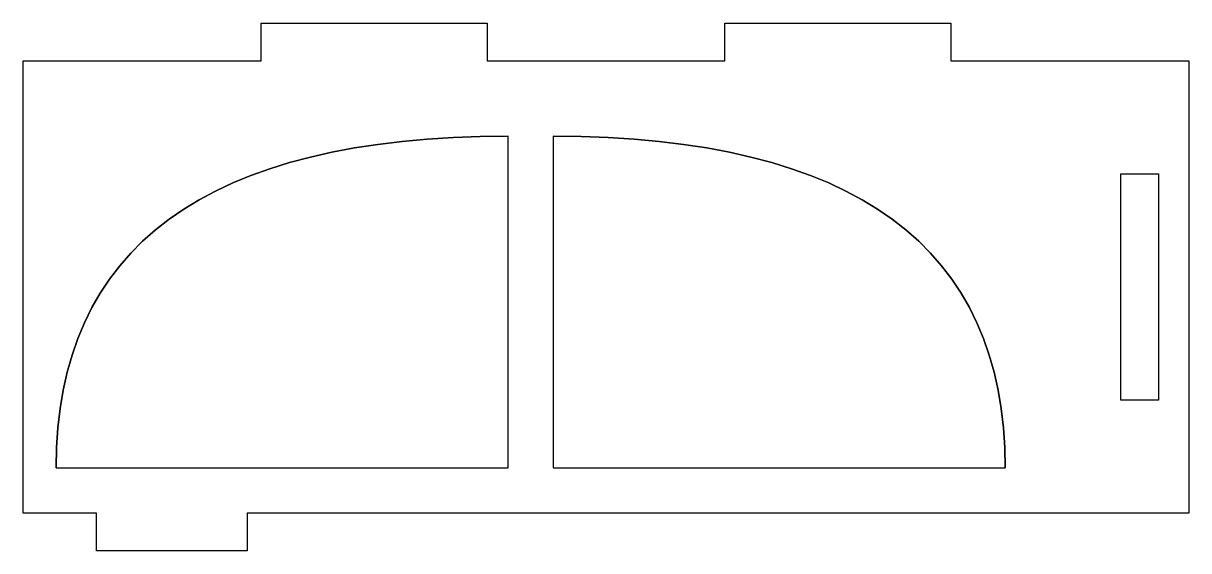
# Model space of a CAD drawing. Header units: millimetres. Extents: x -38.7 to 38.7, y -17.5 to 17.5.
import ezdxf

# ---------------------------------------------------------------- set-up
doc = ezdxf.new("R2010")
doc.units = ezdxf.units.MM

msp = doc.modelspace()

# ---------------------------------------------------------------- linework, layer by layer
at = {"color": 7, "linetype": 'Continuous', "lineweight": 25}
for p, q in [((-22.893, 15), (-22.893, 17.5)), ((-22.893, 17.5), (-7.893, 17.5)), ((-7.893, 17.5), (-7.893, 15)), ((7.893, 15), (7.893, 17.5)), ((7.893, 17.5), (22.893, 17.5)), ((22.893, 17.5), (22.893, 15)), ((-38.68, 15), (-22.893, 15)), ((-38.68, -15), (-38.68, 15)), ((-7.893, 15), (7.893, 15)), ((22.893, 15), (38.68, 15)), ((38.68, 15), (38.68, -15)), ((-6.5, -12), (-6.5, 10)), ((-3.5, 10), (-3.5, -12)), ((34.18, 7.5), (36.68, 7.5)), ((34.18, -7.5), (34.18, 7.5)), ((36.68, 7.5), (36.68, -7.5)), ((36.68, -7.5), (34.18, -7.5)), ((-36.5, -12), (-6.5, -12)), ((-3.5, -12), (26.5, -12)), ((-33.82, -15), (-38.68, -15)), ((-33.82, -17.5), (-33.82, -15)), ((38.68, -15), (-23.82, -15)), ((-23.82, -15), (-23.82, -17.5)), ((-23.82, -17.5), (-33.82, -17.5))]:
    msp.add_line(p, q, dxfattribs=at)
for points in [[(-6.5, 10), (-26.5, 10), (-36.5, 2.667), (-36.5, -12)], [(-36.5, -12), (-36.5, 2.667), (-26.5, 10), (-6.5, 10)], [(26.5, -12), (26.5, 2.667), (16.5, 10), (-3.5, 10)], [(-3.5, 10), (16.5, 10), (26.5, 2.667), (26.5, -12)]]:
    msp.add_open_spline(points, degree=3, dxfattribs=at)

doc.saveas('drawing.dxf')
